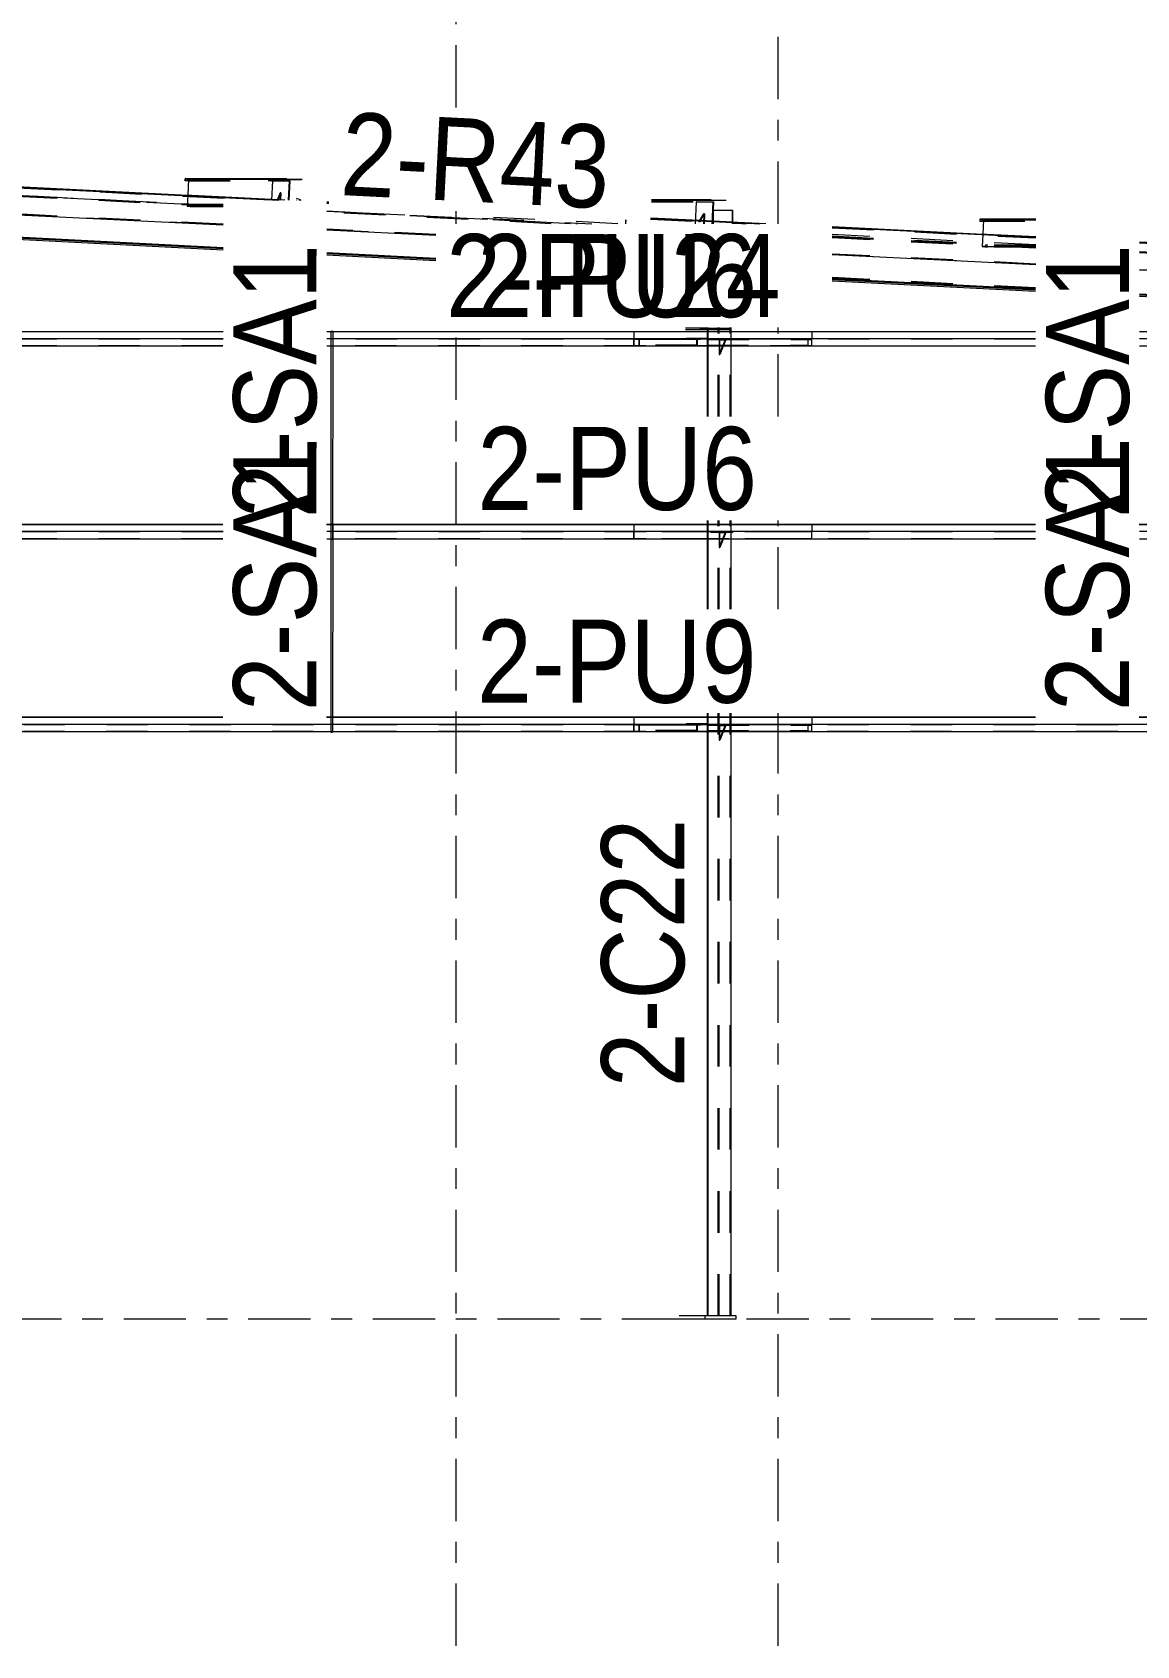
# Model space of a CAD drawing. Header units: millimetres. Extents: x -72 to 1100, y -472 to 348.
# Drawn here: x 597.1 to 650.4, y -15.8 to 62 of the extents above; entities that cross this region are included whole.
import ezdxf

# ---------------------------------------------------------------- set-up
doc = ezdxf.new("R2010")
doc.units = ezdxf.units.MM
for name, pattern in [('XKITLINE00', [0]), ('XKITLINE02', [4, 2, -2]), ('XKITLINE03', [6, 3, -1, 1, -1])]:
    doc.linetypes.add(name, pattern=pattern)
for name, color, linetype, lineweight in [('Part', 2, 'Continuous', 0), ('PartMark', 7, 'Continuous', 0), ('S-grid', 1, 'Continuous', 0)]:
    doc.layers.add(name, color=color, linetype=linetype, lineweight=lineweight)
doc.styles.add('ARIAL', font='ARIAL.TTF')

# ---------------------------------------------------------------- blocks, each defined once
blk = doc.blocks.new('*A6')
at = {"layer": 'S-grid', "color": 1, "linetype": 'XKITLINE03', "lineweight": 0}
blk.add_line((-22.448, 0), (1057.351, 0), dxfattribs=at)
blk = doc.blocks.new('*A519')
at = {"layer": 'Part', "color": 7, "linetype": 'XKITLINE02', "lineweight": 0}
for p, q in [((626.2, 28.607), (629.175, 28.607)), ((626.2, 28.593), (626.2, 28.607)), ((629.165, 28.593), (626.2, 28.593)), ((626.382, 28.321), (626.382, 28.593)), ((629.175, 28.321), (626.382, 28.321)), ((626.391, 28.607), (626.391, 28.321)), ((629.165, 28.321), (629.165, 28.593)), ((629.175, 28.607), (629.175, 28.321))]:
    blk.add_line(p, q, dxfattribs=at)
blk = doc.blocks.new('*A520')
at = {"layer": 'Part', "color": 7, "linetype": 'XKITLINE02', "lineweight": 0}
for p, q in [((634.653, 28.607), (629.655, 28.607)), ((629.655, 28.321), (634.519, 28.321)), ((629.684, 28.593), (634.653, 28.593)), ((634.512, 28.607), (634.512, 28.321)), ((634.512, 28.321), (634.519, 28.321)), ((634.519, 28.321), (634.519, 28.593)), ((634.653, 28.593), (634.653, 28.607))]:
    blk.add_line(p, q, dxfattribs=at)
blk = doc.blocks.new('*A521')
at = {"layer": 'Part', "color": 7, "linetype": 'XKITLINE02', "lineweight": 0}
for p, q in [((630.234, 47.143), (630.234, 46.834)), ((630.526, 47.143), (630.234, 47.143)), ((630.234, 47.143), (630.266, 47.143)), ((630.266, 46.429), (630.266, 47.143)), ((630.266, 47.143), (630.558, 47.143)), ((630.526, 47.143), (630.4, 46.834)), ((630.558, 47.143), (630.432, 46.834)), ((630.526, 47.143), (630.558, 47.143))]:
    blk.add_line(p, q, dxfattribs=at)
at = {"layer": 'Part', "color": 2, "linetype": 'XKITLINE00', "lineweight": 0}
for p, q in [((630.234, 46.834), (630.234, 46.429)), ((630.4, 46.834), (630.234, 46.429)), ((630.432, 46.834), (630.266, 46.429)), ((630.234, 46.429), (630.266, 46.429))]:
    blk.add_line(p, q, dxfattribs=at)
blk = doc.blocks.new('*A522')
at = {"layer": 'Part', "color": 7, "linetype": 'XKITLINE02', "lineweight": 0}
for p, q in [((630.899, 47.179), (629.84, 47.179)), ((629.84, 47.179), (629.84, 47.143)), ((630.899, 47.143), (629.84, 47.143)), ((629.949, 47.143), (629.949, 47.179)), ((629.967, 47.143), (629.967, 47.179)), ((630.66, 47.179), (630.66, 47.143)), ((630.877, 47.143), (630.877, 47.179)), ((630.899, 47.143), (630.899, 47.179))]:
    blk.add_line(p, q, dxfattribs=at)
blk = doc.blocks.new('*A523')
at = {"layer": 'Part', "color": 7, "linetype": 'XKITLINE02', "lineweight": 0}
for p, q in [((634.653, 47.179), (629.655, 47.179)), ((629.655, 46.893), (634.519, 46.893)), ((629.684, 47.164), (634.653, 47.164)), ((634.512, 47.179), (634.512, 46.893)), ((634.512, 46.893), (634.519, 46.893)), ((634.519, 46.893), (634.519, 47.164)), ((634.653, 47.164), (634.653, 47.179))]:
    blk.add_line(p, q, dxfattribs=at)
blk = doc.blocks.new('*A524')
at = {"layer": 'Part', "color": 7, "linetype": 'XKITLINE02', "lineweight": 0}
for p, q in [((626.2, 47.179), (629.175, 47.179)), ((626.2, 47.164), (626.2, 47.179)), ((629.165, 47.164), (626.2, 47.164)), ((626.382, 46.893), (626.382, 47.164)), ((629.175, 46.893), (626.382, 46.893)), ((626.391, 47.179), (626.391, 46.893)), ((629.165, 46.893), (629.165, 47.164)), ((629.175, 47.179), (629.175, 46.893))]:
    blk.add_line(p, q, dxfattribs=at)
blk = doc.blocks.new('*A525')
at = {"layer": 'Part', "color": 7, "linetype": 'XKITLINE02', "lineweight": 0}
for p, q in [((629.648, 47.214), (629.318, 47.214)), ((629.648, 47.179), (629.318, 47.179)), ((629.39, 47.214), (629.39, 47.179))]:
    blk.add_line(p, q, dxfattribs=at)
blk = doc.blocks.new('*A526')
at = {"layer": 'Part', "color": 7, "linetype": 'XKITLINE02', "lineweight": 0}
for p, q in [((629.34, 47.214), (628.646, 47.214)), ((628.646, 47.179), (629.34, 47.179)), ((628.867, 47.179), (628.867, 47.214)), ((629.34, 47.179), (629.34, 47.214))]:
    blk.add_line(p, q, dxfattribs=at)
blk = doc.blocks.new('*A533')
at = {"layer": 'Part', "color": 7, "linetype": 'XKITLINE02', "lineweight": 0}
for p, q in [((629.265, 52.814), (629.499, 53.218)), ((629.306, 52.83), (629.531, 53.218)), ((629.499, 53.218), (629.475, 52.736)), ((629.531, 53.218), (629.499, 53.218)), ((629.531, 53.218), (629.507, 52.736))]:
    blk.add_line(p, q, dxfattribs=at)
blk = doc.blocks.new('*A534')
at = {"layer": 'Part', "color": 7, "linetype": 'XKITLINE02', "lineweight": 0}
for p, q in [((629.133, 53.786), (629.081, 52.736)), ((629.098, 52.736), (629.15, 53.782)), ((629.15, 53.782), (629.133, 53.786)), ((629.133, 53.786), (629.953, 53.786)), ((629.15, 53.782), (629.97, 53.782)), ((629.901, 52.736), (629.953, 53.786)), ((629.97, 53.782), (629.918, 52.736)), ((629.953, 53.786), (629.97, 53.782))]:
    blk.add_line(p, q, dxfattribs=at)
blk = doc.blocks.new('*A535')
at = {"layer": 'Part', "color": 7, "linetype": 'XKITLINE02', "lineweight": 0}
for p, q in [((629.314, 47.7), (630.74, 47.7)), ((630.74, 47.629), (629.314, 47.629)), ((630.185, 47.629), (630.185, 47.7)), ((630.33, 47.629), (630.33, 47.7)), ((630.74, 47.7), (630.74, 47.629))]:
    blk.add_line(p, q, dxfattribs=at)
blk = doc.blocks.new('*A536')
at = {"layer": 'Part', "color": 2, "linetype": 'XKITLINE00', "lineweight": 0}
for p, q in [((629.661, 47.7), (628.61, 47.7)), ((629.661, 47.629), (628.61, 47.629))]:
    blk.add_line(p, q, dxfattribs=at)
at = {"layer": 'Part', "color": 7, "linetype": 'XKITLINE02', "lineweight": 0}
for p, q in [((629.661, 47.7), (630.141, 47.7)), ((630.141, 47.629), (629.661, 47.629)), ((629.687, 47.629), (629.687, 47.7)), ((630.096, 47.629), (630.096, 47.7)), ((630.141, 47.7), (630.141, 47.629))]:
    blk.add_line(p, q, dxfattribs=at)
blk = doc.blocks.new('*A538')
at = {"layer": 'Part', "color": 2, "linetype": 'XKITLINE00', "lineweight": 0}
for p, q in [((629.947, 53.381), (630.876, 53.381)), ((629.947, 53.381), (629.947, 52.736)), ((630.876, 52.736), (630.876, 53.381)), ((630.876, 53.381), (630.876, 52.736))]:
    blk.add_line(p, q, dxfattribs=at)
at = {"layer": 'Part', "color": 7, "linetype": 'XKITLINE02', "lineweight": 0}
for p, q in [((629.948, 53.381), (629.947, 53.381)), ((629.948, 52.736), (629.948, 53.381))]:
    blk.add_line(p, q, dxfattribs=at)
blk = doc.blocks.new('*A541')
at = {"layer": 'Part', "color": 7, "linetype": 'XKITLINE02', "lineweight": 0}
for p, q in [((609.878, 53.869), (609.867, 53.873)), ((609.89, 53.954), (609.877, 53.959))]:
    blk.add_line(p, q, dxfattribs=at)
at = {"layer": 'Part', "color": 2, "linetype": 'XKITLINE00', "lineweight": 0}
for p, q in [((610.054, 53.893), (609.89, 53.954)), ((610.018, 53.871), (610.009, 53.855)), ((610.025, 53.884), (610.018, 53.871)), ((610.054, 53.893), (610.025, 53.884)), ((610.078, 53.877), (610.054, 53.893)), ((610.083, 53.846), (610.078, 53.877))]:
    blk.add_line(p, q, dxfattribs=at)
blk = doc.blocks.new('*A544')
at = {"layer": 'Part', "color": 7, "linetype": 'XKITLINE02', "lineweight": 0}
for p, q in [((608.723, 54.798), (608.677, 53.873)), ((608.694, 53.873), (608.739, 54.794)), ((608.739, 54.794), (608.723, 54.798)), ((608.723, 54.798), (609.543, 54.798)), ((608.739, 54.794), (609.559, 54.794)), ((609.497, 53.872), (609.543, 54.798)), ((609.559, 54.794), (609.514, 53.872)), ((609.543, 54.798), (609.559, 54.794))]:
    blk.add_line(p, q, dxfattribs=at)
blk = doc.blocks.new('*A545')
at = {"layer": 'Part', "color": 7, "linetype": 'XKITLINE02', "lineweight": 0}
for p, q in [((609.089, 54.229), (608.943, 53.872)), ((608.975, 53.872), (609.12, 54.229)), ((609.089, 54.229), (609.071, 53.872)), ((609.12, 54.229), (609.089, 54.229)), ((609.12, 54.229), (609.103, 53.872))]:
    blk.add_line(p, q, dxfattribs=at)
blk = doc.blocks.new('*A546')
at = {"layer": 'Part', "color": 7, "linetype": 'XKITLINE02', "lineweight": 0}
for p, q in [((611.536, 38.256), (611.535, 37.541)), ((611.536, 38.256), (611.551, 38.258)), ((611.546, 38.254), (611.536, 38.256)), ((611.575, 38.253), (611.546, 38.254)), ((611.551, 38.258), (611.583, 38.259)), ((611.606, 38.253), (611.575, 38.253)), ((611.611, 38.257), (611.583, 38.259)), ((611.622, 38.255), (611.606, 38.253)), ((611.621, 37.906), (611.621, 37.549)), ((611.525, 28.62), (611.525, 28.263)), ((611.611, 28.62), (611.61, 28.263))]:
    blk.add_line(p, q, dxfattribs=at)
at = {"layer": 'Part', "color": 2, "linetype": 'XKITLINE00', "lineweight": 0}
for p, q in [((611.612, 38.257), (611.611, 38.257)), ((611.612, 38.257), (611.622, 38.255)), ((611.622, 38.255), (611.621, 37.906)), ((611.535, 37.541), (611.525, 28.62)), ((611.621, 37.549), (611.611, 28.62)), ((611.525, 28.258), (611.525, 28.263)), ((611.54, 28.26), (611.525, 28.258)), ((611.525, 28.258), (611.535, 28.255)), ((611.535, 28.255), (611.564, 28.254)), ((611.572, 28.26), (611.54, 28.26)), ((611.564, 28.254), (611.595, 28.255)), ((611.601, 28.259), (611.572, 28.26)), ((611.595, 28.255), (611.61, 28.257)), ((611.61, 28.257), (611.601, 28.259)), ((611.61, 28.257), (611.61, 28.263))]:
    blk.add_line(p, q, dxfattribs=at)
blk = doc.blocks.new('*A548')
at = {"layer": 'Part', "color": 2, "linetype": 'XKITLINE00', "lineweight": 0}
for p, q in [((611.536, 47.542), (611.551, 47.544)), ((611.536, 47.542), (611.536, 47.191)), ((611.551, 47.544), (611.583, 47.544)), ((611.583, 47.544), (611.612, 47.543)), ((611.612, 47.543), (611.622, 47.541)), ((611.622, 47.541), (611.621, 47.191)), ((611.535, 46.834), (611.525, 37.906)), ((611.621, 46.834), (611.611, 37.906)), ((611.525, 37.543), (611.525, 37.549)), ((611.54, 37.545), (611.525, 37.543)), ((611.525, 37.543), (611.535, 37.541)), ((611.535, 37.541), (611.564, 37.54)), ((611.572, 37.546), (611.54, 37.545)), ((611.564, 37.54), (611.595, 37.541)), ((611.601, 37.545), (611.572, 37.546)), ((611.595, 37.541), (611.61, 37.543)), ((611.61, 37.543), (611.601, 37.545)), ((611.61, 37.543), (611.61, 37.549))]:
    blk.add_line(p, q, dxfattribs=at)
at = {"layer": 'Part', "color": 7, "linetype": 'XKITLINE02', "lineweight": 0}
for p, q in [((611.546, 47.539), (611.536, 47.542)), ((611.575, 47.538), (611.546, 47.539)), ((611.606, 47.539), (611.575, 47.538)), ((611.622, 47.541), (611.606, 47.539)), ((611.536, 47.191), (611.535, 46.834)), ((611.621, 47.191), (611.621, 46.834)), ((611.525, 37.906), (611.525, 37.549)), ((611.611, 37.906), (611.61, 37.549))]:
    blk.add_line(p, q, dxfattribs=at)
blk = doc.blocks.new('*A569')
at = {"layer": 'Part', "color": 2, "linetype": 'XKITLINE00', "lineweight": 0}
for p, q in [((631.121, 52.736), (631.123, 52.769)), ((631.13, 52.802), (631.123, 52.769)), ((631.804, 52.736), (631.123, 52.769)), ((632.479, 52.736), (631.13, 52.802)), ((642.932, 52.223), (635.673, 52.579)), ((645.487, 52.065), (635.673, 52.546)), ((645.487, 52.098), (643.137, 52.213)), ((662.04, 51.287), (650.486, 51.853)), ((665.064, 51.105), (650.486, 51.82)), ((645.485, 50.748), (635.673, 51.229)), ((665.064, 51.138), (662.244, 51.277)), ((670.093, 50.892), (670.064, 50.893)), ((670.091, 50.859), (670.064, 50.86)), ((665.063, 49.788), (650.485, 50.503)), ((688.683, 49.948), (685.6, 50.099)), ((688.683, 49.981), (685.601, 50.132)), ((689.873, 49.922), (689.612, 49.935)), ((689.865, 49.89), (689.612, 49.902)), ((689.865, 49.89), (689.803, 48.575)), ((689.873, 49.922), (689.865, 49.89)), ((689.803, 48.575), (670.062, 49.543))]:
    blk.add_line(p, q, dxfattribs=at)
at = {"layer": 'Part', "color": 7, "linetype": 'XKITLINE02', "lineweight": 0}
for p, q in [((631.122, 52.756), (631.121, 52.736)), ((631.129, 52.788), (631.122, 52.756)), ((631.122, 52.756), (631.54, 52.736)), ((631.13, 52.802), (631.129, 52.788)), ((631.129, 52.788), (632.189, 52.736)), ((635.673, 52.565), (645.487, 52.084)), ((635.673, 52.533), (645.487, 52.052)), ((643.137, 52.213), (642.932, 52.223)), ((650.486, 51.839), (665.064, 51.124)), ((650.486, 51.807), (665.064, 51.092)), ((662.244, 51.277), (662.04, 51.287)), ((645.485, 50.795), (635.673, 51.276)), ((635.673, 51.262), (645.485, 50.781)), ((645.485, 50.763), (635.673, 51.244)), ((665.063, 49.835), (650.485, 50.55)), ((650.485, 50.536), (665.063, 49.821)), ((665.063, 49.804), (650.485, 50.518)), ((670.064, 50.879), (670.092, 50.878)), ((670.064, 50.847), (670.09, 50.846)), ((685.599, 50.086), (689.865, 49.877)), ((685.601, 50.117), (689.872, 49.908)), ((689.612, 49.935), (688.683, 49.981)), ((689.612, 49.902), (688.683, 49.948)), ((689.804, 48.591), (689.865, 49.877)), ((689.865, 49.877), (689.872, 49.908)), ((689.872, 49.908), (689.873, 49.922)), ((689.873, 49.922), (689.873, 49.922)), ((670.062, 49.576), (689.81, 48.608)), ((689.804, 48.591), (670.062, 49.559)), ((689.811, 48.622), (670.063, 49.59)), ((689.803, 48.575), (689.81, 48.608)), ((689.811, 48.622), (689.804, 48.591)), ((689.81, 48.608), (689.811, 48.622))]:
    blk.add_line(p, q, dxfattribs=at)
blk = doc.blocks.new('*A570')
at = {"layer": 'Part', "color": 7, "linetype": 'XKITLINE02', "lineweight": 0}
for p, q in [((626.146, 47.523), (626.146, 47.536)), ((631.209, 47.536), (626.146, 47.536)), ((626.147, 47.523), (626.146, 47.523)), ((631.209, 47.523), (626.146, 47.523)), ((626.147, 47.191), (626.147, 47.523)), ((626.148, 47.179), (626.148, 47.536)), ((650.767, 47.536), (650.682, 47.536)), ((650.767, 47.523), (650.682, 47.523)), ((670.346, 47.536), (670.26, 47.536)), ((670.346, 47.523), (670.26, 47.523)), ((626.127, 46.834), (626.127, 47.191)), ((631.191, 47.191), (626.127, 47.191)), ((626.127, 47.179), (626.127, 46.847)), ((645.481, 47.179), (626.127, 47.179)), ((626.127, 46.847), (626.129, 46.847)), ((626.127, 46.847), (645.481, 46.847)), ((626.129, 46.834), (626.127, 46.834)), ((631.191, 46.834), (626.127, 46.834)), ((626.129, 46.847), (626.129, 46.834)), ((665.06, 47.179), (650.481, 47.179)), ((650.481, 46.847), (665.059, 46.847)), ((670.059, 46.847), (689.791, 46.847)), ((689.791, 47.179), (670.06, 47.179))]:
    blk.add_line(p, q, dxfattribs=at)
at = {"layer": 'Part', "color": 2, "linetype": 'XKITLINE00', "lineweight": 0}
for p, q in [((645.482, 47.536), (631.209, 47.536)), ((645.482, 47.523), (631.209, 47.523)), ((650.682, 47.536), (650.482, 47.536)), ((650.682, 47.523), (650.482, 47.523)), ((665.06, 47.536), (650.767, 47.536)), ((665.06, 47.523), (650.767, 47.523)), ((670.26, 47.536), (670.06, 47.536)), ((670.26, 47.523), (670.06, 47.523)), ((689.811, 47.536), (670.346, 47.536)), ((689.811, 47.523), (670.346, 47.523)), ((689.81, 47.536), (689.811, 47.536)), ((689.81, 47.523), (689.81, 47.536)), ((689.811, 47.179), (689.811, 47.536)), ((689.811, 47.191), (689.811, 47.523)), ((645.481, 47.191), (631.191, 47.191)), ((645.481, 46.834), (631.191, 46.834)), ((665.06, 47.191), (650.481, 47.191)), ((665.059, 46.834), (650.481, 46.834)), ((689.792, 46.834), (670.059, 46.834)), ((689.791, 47.191), (670.06, 47.191)), ((689.811, 47.191), (689.791, 47.191)), ((689.791, 46.834), (689.791, 47.191)), ((689.811, 47.179), (689.791, 47.179)), ((689.791, 46.847), (689.791, 47.179)), ((689.791, 46.847), (689.792, 46.847)), ((689.792, 46.847), (689.791, 46.847)), ((689.792, 46.834), (689.792, 46.847))]:
    blk.add_line(p, q, dxfattribs=at)
blk = doc.blocks.new('*A571')
at = {"layer": 'Part', "color": 7, "linetype": 'XKITLINE02', "lineweight": 0}
for p, q in [((626.146, 38.237), (626.146, 38.25)), ((631.209, 38.25), (626.146, 38.25)), ((626.147, 38.237), (626.146, 38.237)), ((631.209, 38.237), (626.146, 38.237)), ((626.147, 37.906), (626.147, 38.237)), ((626.148, 37.893), (626.148, 38.25)), ((650.767, 38.25), (650.671, 38.25)), ((650.767, 38.237), (650.671, 38.237)), ((670.346, 38.25), (670.25, 38.25)), ((670.346, 38.237), (670.25, 38.237)), ((693.454, 38.25), (693.452, 38.25)), ((693.454, 38.25), (693.452, 38.25)), ((693.452, 38.237), (693.454, 38.237)), ((693.454, 38.237), (693.452, 38.237)), ((693.454, 38.25), (693.454, 37.893)), ((626.127, 37.549), (626.127, 37.906)), ((631.191, 37.906), (626.127, 37.906)), ((645.481, 37.893), (626.127, 37.893)), ((626.127, 37.893), (626.127, 37.561)), ((626.127, 37.561), (626.129, 37.561)), ((645.481, 37.561), (626.127, 37.561)), ((626.129, 37.549), (626.127, 37.549)), ((631.191, 37.549), (626.127, 37.549)), ((626.129, 37.561), (626.129, 37.549)), ((665.06, 37.893), (650.481, 37.893)), ((665.059, 37.561), (650.481, 37.561)), ((693.435, 37.561), (670.059, 37.561)), ((693.454, 37.893), (670.06, 37.893)), ((693.454, 37.906), (693.433, 37.906)), ((693.433, 37.561), (693.433, 37.893)), ((693.433, 37.549), (693.435, 37.549)), ((693.435, 37.549), (693.433, 37.549)), ((693.435, 37.549), (693.435, 37.561))]:
    blk.add_line(p, q, dxfattribs=at)
at = {"layer": 'Part', "color": 2, "linetype": 'XKITLINE00', "lineweight": 0}
for p, q in [((645.471, 38.25), (631.209, 38.25)), ((645.471, 38.237), (631.209, 38.237)), ((650.482, 38.25), (650.471, 38.25)), ((650.482, 38.237), (650.471, 38.237)), ((650.671, 38.25), (650.482, 38.25)), ((650.671, 38.237), (650.482, 38.237)), ((665.05, 38.25), (650.767, 38.25)), ((665.05, 38.237), (650.767, 38.237)), ((670.06, 38.25), (670.05, 38.25)), ((670.06, 38.237), (670.05, 38.237)), ((670.25, 38.25), (670.06, 38.25)), ((670.25, 38.237), (670.06, 38.237)), ((693.452, 38.25), (670.346, 38.25)), ((693.452, 38.237), (670.346, 38.237)), ((693.452, 38.237), (693.452, 38.25)), ((693.454, 37.906), (693.454, 38.237)), ((645.481, 37.906), (631.191, 37.906)), ((645.481, 37.549), (631.191, 37.549)), ((665.06, 37.906), (650.481, 37.906)), ((665.059, 37.549), (650.481, 37.549)), ((693.433, 37.549), (670.059, 37.549)), ((693.433, 37.906), (670.06, 37.906)), ((693.433, 37.906), (693.433, 37.549))]:
    blk.add_line(p, q, dxfattribs=at)
blk = doc.blocks.new('*A572')
at = {"layer": 'Part', "color": 7, "linetype": 'XKITLINE02', "lineweight": 0}
for p, q in [((626.146, 28.951), (626.146, 28.964)), ((631.209, 28.964), (626.146, 28.964)), ((626.147, 28.951), (626.146, 28.951)), ((631.209, 28.951), (626.146, 28.951)), ((626.147, 28.62), (626.147, 28.951)), ((626.148, 28.607), (626.148, 28.964)), ((650.757, 28.964), (650.671, 28.964)), ((650.757, 28.951), (650.671, 28.951)), ((670.335, 28.964), (670.25, 28.964)), ((670.335, 28.951), (670.25, 28.951)), ((693.454, 28.964), (693.452, 28.964)), ((693.454, 28.964), (693.452, 28.964)), ((693.452, 28.951), (693.454, 28.951)), ((693.454, 28.951), (693.452, 28.951)), ((693.454, 28.964), (693.454, 28.607)), ((626.127, 28.263), (626.127, 28.62)), ((631.191, 28.62), (626.127, 28.62)), ((693.454, 28.607), (626.127, 28.607)), ((626.127, 28.607), (626.127, 28.276)), ((626.127, 28.276), (626.129, 28.276)), ((693.435, 28.276), (626.127, 28.276)), ((626.129, 28.263), (626.127, 28.263)), ((631.191, 28.263), (626.127, 28.263)), ((626.129, 28.276), (626.129, 28.263)), ((693.454, 28.62), (693.433, 28.62)), ((693.433, 28.276), (693.433, 28.607)), ((693.433, 28.263), (693.435, 28.263)), ((693.435, 28.263), (693.433, 28.263)), ((693.435, 28.263), (693.435, 28.276))]:
    blk.add_line(p, q, dxfattribs=at)
at = {"layer": 'Part', "color": 2, "linetype": 'XKITLINE00', "lineweight": 0}
for p, q in [((645.471, 28.964), (631.209, 28.964)), ((645.471, 28.951), (631.209, 28.951)), ((650.671, 28.964), (650.471, 28.964)), ((650.671, 28.951), (650.471, 28.951)), ((665.05, 28.964), (650.757, 28.964)), ((665.05, 28.951), (650.757, 28.951)), ((670.25, 28.964), (670.05, 28.964)), ((670.25, 28.951), (670.05, 28.951)), ((693.452, 28.964), (670.335, 28.964)), ((693.452, 28.951), (670.335, 28.951)), ((693.452, 28.951), (693.452, 28.964)), ((693.454, 28.62), (693.454, 28.951)), ((693.433, 28.62), (631.191, 28.62)), ((693.433, 28.263), (631.191, 28.263)), ((693.433, 28.62), (693.433, 28.263))]:
    blk.add_line(p, q, dxfattribs=at)
blk = doc.blocks.new('*A573')
at = {"layer": 'Part', "color": 7, "linetype": 'XKITLINE02', "lineweight": 0}
for p, q in [((645.486, 51.713), (635.673, 52.211)), ((635.673, 52.147), (645.486, 51.649)), ((645.486, 51.614), (635.673, 52.112)), ((635.673, 52.099), (645.486, 51.601)), ((645.486, 51.597), (635.673, 52.095)), ((645.486, 51.55), (635.673, 52.048)), ((665.064, 50.719), (650.486, 51.459)), ((650.486, 51.395), (665.064, 50.655)), ((665.064, 50.62), (650.486, 51.36)), ((650.486, 51.348), (665.064, 50.608)), ((665.064, 50.604), (650.486, 51.343)), ((665.064, 50.556), (650.486, 51.296)), ((645.484, 49.641), (635.673, 50.139)), ((645.484, 49.593), (635.673, 50.091)), ((635.673, 50.075), (645.484, 49.577)), ((686.078, 49.653), (670.063, 50.466)), ((670.063, 50.402), (686.074, 49.589)), ((686.058, 49.555), (670.063, 50.366)), ((670.063, 50.354), (686.065, 49.542)), ((686.064, 49.538), (670.063, 50.35)), ((686.055, 49.491), (670.063, 50.302)), ((665.061, 48.647), (650.484, 49.387)), ((665.061, 48.6), (650.484, 49.34)), ((650.484, 49.323), (665.061, 48.583)), ((686.064, 49.538), (685.965, 47.535)), ((685.966, 47.539), (686.065, 49.542)), ((686.058, 49.555), (686.055, 49.491)), ((686.055, 49.491), (686.064, 49.538)), ((686.078, 49.653), (686.058, 49.555)), ((686.065, 49.542), (686.074, 49.589)), ((686.074, 49.589), (686.078, 49.653)), ((685.975, 47.586), (670.061, 48.394)), ((685.966, 47.539), (670.061, 48.346)), ((670.061, 48.329), (685.972, 47.522)), ((685.953, 47.424), (683.743, 47.536)), ((685.956, 47.488), (685.006, 47.536)), ((685.965, 47.535), (685.943, 47.536)), ((685.972, 47.522), (685.953, 47.424)), ((685.956, 47.488), (685.953, 47.424)), ((685.965, 47.535), (685.956, 47.488)), ((685.975, 47.586), (685.966, 47.539)), ((685.972, 47.522), (685.975, 47.586))]:
    blk.add_line(p, q, dxfattribs=at)
at = {"layer": 'Part', "color": 2, "linetype": 'XKITLINE00', "lineweight": 0}
for p, q in [((645.484, 49.589), (635.673, 50.087)), ((645.484, 49.541), (635.673, 50.039)), ((645.484, 49.477), (635.673, 49.975)), ((665.061, 48.484), (650.483, 49.224)), ((665.061, 48.595), (650.484, 49.335)), ((665.061, 48.548), (650.484, 49.288)), ((685.943, 47.536), (670.061, 48.342)), ((685.006, 47.536), (670.061, 48.294)), ((683.743, 47.536), (670.061, 48.23))]:
    blk.add_line(p, q, dxfattribs=at)
blk = doc.blocks.new('*A574')
at = {"layer": 'Part', "color": 2, "linetype": 'XKITLINE00', "lineweight": 0}
for p, q in [((642.806, 52.967), (642.801, 52.861)), ((642.801, 52.861), (642.807, 52.859)), ((642.973, 52.93), (642.806, 52.967)), ((642.806, 52.967), (645.488, 52.967)), ((642.807, 52.859), (642.811, 52.953)), ((642.963, 52.859), (642.807, 52.859)), ((642.811, 52.953), (642.966, 52.918)), ((642.966, 52.918), (642.931, 52.214)), ((642.973, 52.93), (642.937, 52.213)), ((642.973, 52.93), (645.488, 52.93)), ((643.064, 51.615), (643.041, 51.62)), ((643.069, 51.601), (643.041, 51.607)), ((643.069, 51.709), (643.064, 51.615)), ((643.075, 51.707), (643.069, 51.709)), ((643.146, 51.709), (643.069, 51.709)), ((643.069, 51.601), (643.075, 51.707)), ((643.167, 51.601), (643.069, 51.601)), ((643.173, 51.707), (643.075, 51.707))]:
    blk.add_line(p, q, dxfattribs=at)
at = {"layer": 'Part', "color": 7, "linetype": 'XKITLINE02', "lineweight": 0}
for p, q in [((642.801, 52.861), (645.488, 52.861)), ((645.488, 52.953), (642.811, 52.953)), ((642.969, 52.859), (642.963, 52.859)), ((642.966, 52.918), (645.488, 52.918)), ((642.969, 52.859), (645.488, 52.859)), ((642.931, 52.214), (642.903, 51.638)), ((642.937, 52.213), (642.909, 51.65)), ((643.041, 51.607), (642.903, 51.638)), ((642.903, 51.638), (645.486, 51.638)), ((643.041, 51.62), (642.909, 51.65)), ((645.486, 51.65), (642.909, 51.65)), ((645.486, 51.615), (643.064, 51.615)), ((645.486, 51.709), (643.146, 51.709)), ((645.486, 51.601), (643.167, 51.601)), ((645.486, 51.707), (643.173, 51.707))]:
    blk.add_line(p, q, dxfattribs=at)
blk = doc.blocks.new('*A610')
at = {"layer": 'Part', "color": 2, "linetype": 'XKITLINE00', "lineweight": 0}
for p, q in [((572.376, 54.334), (572.438, 55.649)), ((572.445, 55.681), (572.438, 55.649)), ((608.631, 53.873), (572.438, 55.649)), ((585.471, 55.042), (572.445, 55.681)), ((604.636, 54.102), (585.664, 55.033)), ((586.784, 53.627), (572.376, 54.334)), ((609.322, 53.872), (604.835, 54.092)), ((611.43, 53.768), (611.343, 53.773)), ((611.429, 53.735), (611.343, 53.74)), ((606.342, 52.668), (591.784, 53.382)), ((629.947, 52.827), (626.937, 52.974)), ((629.947, 52.86), (626.939, 53.008)), ((616.588, 52.165), (611.342, 52.422)), ((631.129, 52.802), (630.876, 52.814)), ((631.123, 52.769), (630.876, 52.781)), ((631.123, 52.769), (631.121, 52.736)), ((631.129, 52.802), (631.123, 52.769)), ((631.129, 52.802), (631.129, 52.798))]:
    blk.add_line(p, q, dxfattribs=at)
at = {"layer": 'Part', "color": 7, "linetype": 'XKITLINE02', "lineweight": 0}
for p, q in [((572.438, 55.636), (572.377, 54.35)), ((572.444, 55.667), (572.438, 55.636)), ((572.438, 55.636), (608.362, 53.873)), ((572.445, 55.681), (572.444, 55.667)), ((572.444, 55.667), (609.025, 53.872)), ((585.664, 55.033), (585.471, 55.042)), ((572.382, 54.367), (572.376, 54.334)), ((572.377, 54.35), (572.383, 54.381)), ((586.784, 53.643), (572.377, 54.35)), ((572.383, 54.381), (572.382, 54.367)), ((572.382, 54.367), (586.784, 53.661)), ((586.784, 53.675), (572.383, 54.381)), ((604.835, 54.092), (604.636, 54.102)), ((611.343, 53.759), (611.43, 53.754)), ((611.343, 53.727), (611.428, 53.723)), ((606.342, 52.715), (591.784, 53.429)), ((591.784, 53.415), (606.342, 52.701)), ((606.342, 52.683), (591.784, 53.398)), ((626.937, 52.962), (631.122, 52.756)), ((626.938, 52.993), (631.129, 52.788)), ((630.876, 52.814), (629.947, 52.86)), ((616.588, 52.212), (611.342, 52.47)), ((611.342, 52.456), (616.588, 52.198)), ((616.588, 52.181), (611.342, 52.438)), ((630.876, 52.781), (629.947, 52.827)), ((631.121, 52.736), (631.122, 52.756)), ((631.122, 52.756), (631.129, 52.788)), ((631.129, 52.798), (631.129, 52.788))]:
    blk.add_line(p, q, dxfattribs=at)
blk = doc.blocks.new('*A611')
at = {"layer": 'Part', "color": 2, "linetype": 'XKITLINE00', "lineweight": 0}
for p, q in [((567.462, 47.523), (567.462, 47.536)), ((586.777, 47.536), (567.462, 47.536)), ((586.777, 47.523), (567.462, 47.523)), ((567.464, 47.191), (567.464, 47.523)), ((591.977, 47.536), (591.777, 47.536)), ((591.977, 47.523), (591.777, 47.523)), ((606.336, 47.523), (592.062, 47.523)), ((606.336, 47.536), (592.063, 47.536)), ((611.536, 47.536), (611.336, 47.536)), ((611.536, 47.523), (611.336, 47.523)), ((631.209, 47.536), (611.622, 47.536)), ((631.209, 47.523), (611.622, 47.523)), ((567.445, 46.834), (567.445, 47.191)), ((586.777, 47.191), (567.445, 47.191)), ((586.776, 46.834), (567.445, 46.834)), ((606.335, 46.834), (591.776, 46.834)), ((606.336, 47.191), (591.777, 47.191)), ((631.191, 46.834), (611.335, 46.834)), ((631.191, 47.191), (611.336, 47.191))]:
    blk.add_line(p, q, dxfattribs=at)
at = {"layer": 'Part', "color": 7, "linetype": 'XKITLINE02', "lineweight": 0}
for p, q in [((567.464, 47.523), (567.462, 47.523)), ((567.464, 47.179), (567.464, 47.536)), ((606.336, 47.536), (591.977, 47.536)), ((592.063, 47.536), (591.977, 47.536)), ((592.062, 47.523), (591.977, 47.523)), ((634.718, 47.536), (611.336, 47.536)), ((611.622, 47.536), (611.536, 47.536)), ((634.718, 47.523), (611.536, 47.523)), ((611.622, 47.523), (611.536, 47.523)), ((634.716, 47.523), (634.716, 47.536)), ((634.718, 47.179), (634.718, 47.536)), ((634.718, 47.191), (634.718, 47.523)), ((586.777, 47.179), (567.445, 47.179)), ((567.445, 47.179), (567.445, 46.847)), ((567.445, 46.847), (567.447, 46.847)), ((586.776, 46.847), (567.445, 46.847)), ((567.447, 46.834), (567.445, 46.834)), ((567.447, 46.847), (567.447, 46.834)), ((606.335, 46.847), (591.776, 46.847)), ((606.336, 47.179), (591.777, 47.179)), ((634.701, 46.847), (611.335, 46.847)), ((634.718, 47.179), (611.336, 47.179)), ((634.718, 47.191), (631.191, 47.191)), ((634.701, 46.834), (631.191, 46.834)), ((634.7, 46.834), (634.7, 47.191)), ((634.7, 46.847), (634.7, 47.179)), ((634.701, 46.834), (634.701, 46.847))]:
    blk.add_line(p, q, dxfattribs=at)
blk = doc.blocks.new('*A612')
at = {"layer": 'Part', "color": 2, "linetype": 'XKITLINE00', "lineweight": 0}
for p, q in [((567.462, 38.237), (567.462, 38.25)), ((586.767, 38.25), (567.462, 38.25)), ((586.767, 38.237), (567.462, 38.237)), ((567.464, 37.906), (567.464, 38.237)), ((591.777, 38.25), (591.767, 38.25)), ((591.777, 38.237), (591.767, 38.237)), ((591.967, 38.25), (591.777, 38.25)), ((591.967, 38.237), (591.777, 38.237)), ((606.326, 38.237), (592.062, 38.237)), ((606.326, 38.25), (592.063, 38.25)), ((611.336, 38.25), (611.326, 38.25)), ((611.336, 38.237), (611.326, 38.237)), ((611.526, 38.25), (611.336, 38.25)), ((611.526, 38.237), (611.336, 38.237)), ((631.209, 38.25), (611.622, 38.25)), ((631.209, 38.237), (611.622, 38.237)), ((567.445, 37.549), (567.445, 37.906)), ((586.777, 37.906), (567.445, 37.906)), ((586.776, 37.549), (567.445, 37.549)), ((606.335, 37.549), (591.776, 37.549)), ((606.336, 37.906), (591.777, 37.906)), ((631.191, 37.549), (611.335, 37.549)), ((631.191, 37.906), (611.336, 37.906))]:
    blk.add_line(p, q, dxfattribs=at)
at = {"layer": 'Part', "color": 7, "linetype": 'XKITLINE02', "lineweight": 0}
for p, q in [((567.464, 38.237), (567.462, 38.237)), ((567.464, 37.893), (567.464, 38.25)), ((606.326, 38.25), (591.967, 38.25)), ((592.063, 38.25), (591.967, 38.25)), ((592.062, 38.237), (591.967, 38.237)), ((611.336, 38.25), (611.326, 38.25)), ((634.718, 38.25), (611.336, 38.25)), ((611.622, 38.25), (611.526, 38.25)), ((634.718, 38.237), (611.526, 38.237)), ((611.622, 38.237), (611.526, 38.237)), ((634.716, 38.237), (634.716, 38.25)), ((634.718, 37.893), (634.718, 38.25)), ((634.718, 37.906), (634.718, 38.237)), ((586.777, 37.893), (567.445, 37.893)), ((567.445, 37.893), (567.445, 37.561)), ((567.445, 37.561), (567.447, 37.561)), ((586.776, 37.561), (567.445, 37.561)), ((567.447, 37.549), (567.445, 37.549)), ((567.447, 37.561), (567.447, 37.549)), ((606.335, 37.561), (591.776, 37.561)), ((606.336, 37.893), (591.777, 37.893)), ((634.701, 37.561), (611.335, 37.561)), ((634.718, 37.893), (611.336, 37.893)), ((634.718, 37.906), (631.191, 37.906)), ((634.701, 37.549), (631.191, 37.549)), ((634.7, 37.549), (634.7, 37.906)), ((634.7, 37.561), (634.7, 37.893)), ((634.701, 37.549), (634.701, 37.561))]:
    blk.add_line(p, q, dxfattribs=at)
blk = doc.blocks.new('*A613')
at = {"layer": 'Part', "color": 2, "linetype": 'XKITLINE00', "lineweight": 0}
for p, q in [((567.462, 28.951), (567.462, 28.964)), ((586.767, 28.964), (567.462, 28.964)), ((586.767, 28.951), (567.462, 28.951)), ((567.464, 28.62), (567.464, 28.951)), ((591.967, 28.964), (591.767, 28.964)), ((591.967, 28.951), (591.767, 28.951)), ((606.326, 28.964), (592.052, 28.964)), ((606.326, 28.951), (592.052, 28.951)), ((611.526, 28.964), (611.326, 28.964)), ((611.526, 28.951), (611.326, 28.951)), ((631.209, 28.964), (611.611, 28.964)), ((631.209, 28.951), (611.611, 28.951)), ((567.445, 28.263), (567.445, 28.62)), ((631.191, 28.62), (567.445, 28.62)), ((631.191, 28.263), (567.445, 28.263))]:
    blk.add_line(p, q, dxfattribs=at)
at = {"layer": 'Part', "color": 7, "linetype": 'XKITLINE02', "lineweight": 0}
for p, q in [((567.464, 28.951), (567.462, 28.951)), ((567.464, 28.607), (567.464, 28.964)), ((606.326, 28.964), (591.967, 28.964)), ((592.052, 28.964), (591.967, 28.964)), ((592.052, 28.951), (591.967, 28.951)), ((634.718, 28.964), (611.326, 28.964)), ((611.611, 28.964), (611.526, 28.964)), ((634.718, 28.951), (611.526, 28.951)), ((611.611, 28.951), (611.526, 28.951)), ((634.716, 28.951), (634.716, 28.964)), ((634.718, 28.607), (634.718, 28.964)), ((634.718, 28.62), (634.718, 28.951)), ((634.718, 28.607), (567.445, 28.607)), ((567.445, 28.607), (567.445, 28.276)), ((567.445, 28.276), (567.447, 28.276)), ((634.701, 28.276), (567.445, 28.276)), ((567.447, 28.263), (567.445, 28.263)), ((567.447, 28.276), (567.447, 28.263)), ((634.718, 28.62), (631.191, 28.62)), ((634.701, 28.263), (631.191, 28.263)), ((634.7, 28.263), (634.7, 28.62)), ((634.7, 28.276), (634.7, 28.607)), ((634.701, 28.263), (634.701, 28.276))]:
    blk.add_line(p, q, dxfattribs=at)
blk = doc.blocks.new('*A614')
at = {"layer": 'Part', "color": 7, "linetype": 'XKITLINE02', "lineweight": 0}
for p, q in [((573.167, 55.233), (573.17, 55.297)), ((573.167, 55.233), (573.174, 55.264)), ((606.343, 53.541), (573.167, 55.233)), ((573.17, 55.297), (573.178, 55.329)), ((573.17, 55.297), (606.343, 53.605)), ((606.343, 53.589), (583.764, 54.74)), ((586.676, 54.596), (606.343, 53.593)), ((611.343, 53.351), (623.404, 52.736)), ((611.343, 53.338), (623.164, 52.736)), ((623.079, 52.736), (611.343, 53.334)), ((622.147, 52.736), (611.343, 53.287)), ((625.354, 52.736), (618.453, 53.088)), ((618.824, 53.004), (624.096, 52.736)), ((598.329, 51.994), (606.341, 51.585)), ((611.34, 51.33), (616.588, 51.063))]:
    blk.add_line(p, q, dxfattribs=at)
at = {"layer": 'Part', "color": 2, "linetype": 'XKITLINE00', "lineweight": 0}
for p, q in [((606.341, 51.469), (591.881, 52.206)), ((606.341, 51.533), (591.884, 52.27)), ((606.341, 51.581), (595.416, 52.138)), ((616.588, 51.058), (611.34, 51.326)), ((616.588, 51.011), (611.34, 51.278)), ((616.588, 50.947), (611.34, 51.214))]:
    blk.add_line(p, q, dxfattribs=at)
blk = doc.blocks.new('*A616')
at = {"layer": 'Part', "color": 2, "linetype": 'XKITLINE00', "lineweight": 0}
for p, q in [((629.661, 47.736), (629.661, 47.736)), ((629.661, 47.736), (629.661, 47.536)), ((629.698, 47.736), (629.698, 47.736)), ((629.698, 47.736), (629.698, 47.536)), ((630.802, 47.736), (630.802, 47.736)), ((630.802, 47.736), (630.802, 47.536)), ((629.661, 46.834), (629.661, 43.45)), ((629.698, 46.834), (629.698, 43.45)), ((630.802, 46.834), (630.802, 43.45)), ((629.661, 38.45), (629.661, 38.25)), ((629.698, 38.45), (629.698, 38.25)), ((630.802, 38.45), (630.802, 38.25)), ((629.661, 37.549), (629.661, 34.164)), ((629.698, 37.549), (629.698, 34.164)), ((630.802, 37.549), (630.802, 34.164)), ((629.661, 29.164), (629.661, 28.964)), ((629.698, 29.164), (629.698, 28.964)), ((630.802, 29.164), (630.802, 28.964)), ((629.661, 28.263), (629.661, 0.143)), ((629.698, 28.263), (629.698, 0.143)), ((630.802, 28.263), (630.802, 0.143))]:
    blk.add_line(p, q, dxfattribs=at)
at = {"layer": 'Part', "color": 7, "linetype": 'XKITLINE02', "lineweight": 0}
for p, q in [((629.661, 47.536), (629.661, 46.834)), ((629.698, 47.536), (629.698, 46.834)), ((630.191, 47.736), (630.191, 47.736)), ((630.191, 43.45), (630.191, 47.736)), ((630.235, 47.736), (630.235, 47.736)), ((630.235, 43.45), (630.235, 47.736)), ((630.765, 47.736), (630.765, 47.736)), ((630.765, 43.45), (630.765, 47.736)), ((630.802, 47.536), (630.802, 46.834)), ((629.661, 38.25), (629.661, 37.549)), ((629.698, 38.25), (629.698, 37.549)), ((630.191, 34.164), (630.191, 38.45)), ((630.235, 34.164), (630.235, 38.45)), ((630.765, 34.164), (630.765, 38.45)), ((630.802, 38.25), (630.802, 37.549)), ((629.661, 28.964), (629.661, 28.263)), ((629.698, 28.964), (629.698, 28.263)), ((630.191, 0.143), (630.191, 29.164)), ((630.235, 0.143), (630.235, 29.164)), ((630.765, 0.143), (630.765, 29.164)), ((630.802, 28.964), (630.802, 28.263)), ((630.802, 0.143), (629.257, 0.143))]:
    blk.add_line(p, q, dxfattribs=at)
blk = doc.blocks.new('*A617')
at = {"layer": 'Part', "color": 2, "linetype": 'XKITLINE00', "lineweight": 0}
for p, q in [((631.057, 0.143), (628.315, 0.143)), ((628.315, 0), (631.057, 0)), ((629.543, 0.143), (629.543, 0)), ((631.057, 0), (631.057, 0.143))]:
    blk.add_line(p, q, dxfattribs=at)
blk = doc.blocks.new('*A618')
at = {"layer": 'Part', "color": 2, "linetype": 'XKITLINE00', "lineweight": 0}
for p, q in [((604.514, 54.915), (604.509, 54.809)), ((604.509, 54.809), (604.515, 54.807)), ((604.681, 54.878), (604.514, 54.915)), ((604.514, 54.915), (609.387, 54.915)), ((604.515, 54.807), (604.519, 54.901)), ((604.671, 54.807), (604.515, 54.807)), ((604.519, 54.901), (604.674, 54.866)), ((604.674, 54.866), (604.636, 54.093)), ((604.681, 54.878), (604.642, 54.092)), ((604.681, 54.878), (610.144, 54.878)), ((604.777, 53.657), (604.772, 53.563)), ((604.783, 53.655), (604.777, 53.657)), ((604.848, 53.657), (604.777, 53.657)), ((604.777, 53.549), (604.783, 53.655)), ((604.874, 53.655), (604.783, 53.655)), ((604.772, 53.563), (604.751, 53.568)), ((604.777, 53.549), (604.751, 53.555)), ((604.869, 53.549), (604.777, 53.549))]:
    blk.add_line(p, q, dxfattribs=at)
at = {"layer": 'Part', "color": 7, "linetype": 'XKITLINE02', "lineweight": 0}
for p, q in [((604.509, 54.809), (609.363, 54.809)), ((609.411, 54.901), (604.519, 54.901)), ((604.677, 54.807), (604.671, 54.807)), ((604.674, 54.866), (610.114, 54.866)), ((604.677, 54.807), (609.39, 54.807)), ((604.636, 54.093), (604.611, 53.586)), ((604.642, 54.092), (604.617, 53.598)), ((606.343, 53.657), (604.848, 53.657)), ((606.343, 53.655), (604.874, 53.655)), ((604.751, 53.555), (604.611, 53.586)), ((604.611, 53.586), (606.343, 53.586)), ((604.751, 53.568), (604.617, 53.598)), ((606.343, 53.598), (604.617, 53.598)), ((606.343, 53.563), (604.772, 53.563)), ((606.343, 53.549), (604.869, 53.549))]:
    blk.add_line(p, q, dxfattribs=at)
blk = doc.blocks.new('*A619')
at = {"layer": 'Part', "color": 7, "linetype": 'XKITLINE02', "lineweight": 0}
for p, q in [((630.899, 37.893), (629.84, 37.893)), ((629.84, 37.893), (629.84, 37.857)), ((630.899, 37.857), (629.84, 37.857)), ((629.949, 37.857), (629.949, 37.893)), ((629.967, 37.857), (629.967, 37.893)), ((630.66, 37.893), (630.66, 37.857)), ((630.877, 37.857), (630.877, 37.893)), ((630.899, 37.857), (630.899, 37.893))]:
    blk.add_line(p, q, dxfattribs=at)
blk = doc.blocks.new('*A620')
at = {"layer": 'Part', "color": 7, "linetype": 'XKITLINE02', "lineweight": 0}
for p, q in [((630.234, 37.857), (630.234, 37.549)), ((630.526, 37.857), (630.234, 37.857)), ((630.234, 37.857), (630.266, 37.857)), ((630.266, 37.143), (630.266, 37.857)), ((630.266, 37.857), (630.558, 37.857)), ((630.526, 37.857), (630.4, 37.549)), ((630.558, 37.857), (630.432, 37.549)), ((630.526, 37.857), (630.558, 37.857))]:
    blk.add_line(p, q, dxfattribs=at)
at = {"layer": 'Part', "color": 2, "linetype": 'XKITLINE00', "lineweight": 0}
for p, q in [((630.234, 37.549), (630.234, 37.143)), ((630.4, 37.549), (630.234, 37.143)), ((630.432, 37.549), (630.266, 37.143)), ((630.234, 37.143), (630.266, 37.143))]:
    blk.add_line(p, q, dxfattribs=at)
blk = doc.blocks.new('*A621')
at = {"layer": 'Part', "color": 7, "linetype": 'XKITLINE02', "lineweight": 0}
for p, q in [((630.899, 28.607), (629.84, 28.607)), ((629.84, 28.607), (629.84, 28.571)), ((630.899, 28.571), (629.84, 28.571)), ((629.949, 28.571), (629.949, 28.607)), ((629.967, 28.571), (629.967, 28.607)), ((630.66, 28.607), (630.66, 28.571)), ((630.877, 28.571), (630.877, 28.607)), ((630.899, 28.571), (630.899, 28.607))]:
    blk.add_line(p, q, dxfattribs=at)
blk = doc.blocks.new('*A622')
at = {"layer": 'Part', "color": 7, "linetype": 'XKITLINE02', "lineweight": 0}
for p, q in [((630.234, 28.571), (630.234, 28.263)), ((630.526, 28.571), (630.234, 28.571)), ((630.234, 28.571), (630.266, 28.571)), ((630.266, 27.857), (630.266, 28.571)), ((630.266, 28.571), (630.558, 28.571)), ((630.526, 28.571), (630.4, 28.263)), ((630.558, 28.571), (630.432, 28.263)), ((630.526, 28.571), (630.558, 28.571))]:
    blk.add_line(p, q, dxfattribs=at)
at = {"layer": 'Part', "color": 2, "linetype": 'XKITLINE00', "lineweight": 0}
for p, q in [((630.234, 28.263), (630.234, 27.857)), ((630.4, 28.263), (630.234, 27.857)), ((630.432, 28.263), (630.266, 27.857)), ((630.234, 27.857), (630.266, 27.857))]:
    blk.add_line(p, q, dxfattribs=at)
blk = doc.blocks.new('*A623')
at = {"layer": 'Part', "color": 7, "linetype": 'XKITLINE02', "lineweight": 0}
for p, q in [((629.34, 28.643), (628.646, 28.643)), ((628.646, 28.607), (629.34, 28.607)), ((628.867, 28.607), (628.867, 28.643)), ((629.34, 28.607), (629.34, 28.643))]:
    blk.add_line(p, q, dxfattribs=at)
blk = doc.blocks.new('*A624')
at = {"layer": 'Part', "color": 7, "linetype": 'XKITLINE02', "lineweight": 0}
for p, q in [((629.648, 28.643), (629.318, 28.643)), ((629.648, 28.607), (629.318, 28.607)), ((629.39, 28.643), (629.39, 28.607))]:
    blk.add_line(p, q, dxfattribs=at)
blk = doc.blocks.new('*A625')
at = {"layer": 'S-grid', "color": 1, "linetype": 'XKITLINE03', "lineweight": 0}
for p, q in [((617.562, 58.34), (617.562, 97.204)), ((617.562, 52.736), (617.562, 53.333)), ((617.562, -15.75), (617.562, 47.736))]:
    blk.add_line(p, q, dxfattribs=at)
blk = doc.blocks.new('*A629')
at = {"layer": 'S-grid', "color": 1, "linetype": 'XKITLINE03', "lineweight": 0}
for p, q in [((633.081, 52.736), (633.081, 97.204)), ((633.081, 47.736), (633.081, 47.736)), ((633.081, 43.45), (633.081, 47.736)), ((633.081, 34.164), (633.081, 38.45)), ((633.081, -15.75), (633.081, 29.164))]:
    blk.add_line(p, q, dxfattribs=at)
blk = doc.blocks.new('*A668')
at = {"layer": 'Part', "color": 7, "linetype": 'XKITLINE02', "lineweight": 0}
for p, q in [((626.979, 53.797), (629.797, 53.797)), ((626.979, 53.796), (629.824, 53.796)), ((626.982, 53.855), (630.548, 53.855)), ((629.845, 53.89), (626.984, 53.89)), ((625.732, 52.917), (625.723, 52.736)), ((625.739, 52.916), (625.73, 52.736))]:
    blk.add_line(p, q, dxfattribs=at)
at = {"layer": 'Part', "color": 2, "linetype": 'XKITLINE00', "lineweight": 0}
for p, q in [((626.983, 53.866), (630.578, 53.866)), ((626.985, 53.904), (629.821, 53.904))]:
    blk.add_line(p, q, dxfattribs=at)
blk = doc.blocks.new('*A1108')
at = {"layer": 'PartMark', "color": 3, "style": 'ARIAL', "width": 0.85}
blk.add_text('2-PU6', height=4, dxfattribs=at).set_placement((618.597, 38.95))
blk = doc.blocks.new('*A1110')
at = {"layer": 'PartMark', "color": 3, "style": 'ARIAL', "width": 0.85}
blk.add_text('2-R43', height=4, rotation=-2.91636, dxfattribs=at).set_placement((611.949, 54.12))
blk = doc.blocks.new('*A1111')
at = {"layer": 'PartMark', "color": 3, "style": 'ARIAL', "width": 0.85}
blk.add_text('2-C22', height=4, rotation=90.00021, dxfattribs=at).set_placement((628.557, 11.143))
blk = doc.blocks.new('*A1112')
at = {"layer": 'PartMark', "color": 3, "style": 'ARIAL', "width": 0.85}
blk.add_text('2-SA1', height=4, rotation=89.93719, dxfattribs=at).set_placement((610.826, 29.258))
blk = doc.blocks.new('*A1114')
at = {"layer": 'PartMark', "color": 3, "style": 'ARIAL', "width": 0.85}
blk.add_text('2-SA1', height=4, rotation=89.93719, dxfattribs=at).set_placement((610.826, 38.544))
blk = doc.blocks.new('*A1124')
at = {"layer": 'PartMark', "color": 3, "style": 'ARIAL', "width": 0.85}
blk.add_text('2-PU9', height=4, dxfattribs=at).set_placement((618.573, 29.664))
blk = doc.blocks.new('*A1125')
at = {"layer": 'PartMark', "color": 3, "style": 'ARIAL', "width": 0.85}
blk.add_text('2-PU24', height=4, dxfattribs=at).set_placement((617.088, 48.236))
blk = doc.blocks.new('*A1126')
at = {"layer": 'PartMark', "color": 3, "style": 'ARIAL', "width": 0.85}
blk.add_text('2-PU6', height=4, dxfattribs=at).set_placement((618.597, 48.236))
blk = doc.blocks.new('*A1131')
at = {"layer": 'PartMark', "color": 3, "style": 'ARIAL', "width": 0.85}
blk.add_text('2-SA1', height=4, rotation=89.93719, dxfattribs=at).set_placement((649.972, 29.258))
blk = doc.blocks.new('*A1133')
at = {"layer": 'PartMark', "color": 3, "style": 'ARIAL', "width": 0.85}
blk.add_text('2-SA1', height=4, rotation=89.93719, dxfattribs=at).set_placement((649.972, 38.544))

msp = doc.modelspace()

# ---------------------------------------------------------------- block references
at = {"lineweight": 0}
for name in ['*A625', '*A629', '*A1110', '*A610', '*A614', '*A618', '*A544', '*A545', '*A541', '*A668', '*A534', '*A533', '*A538', '*A574', '*A1125', '*A1126', '*A569', '*A573', '*A1114', '*A1133', '*A611', '*A548', '*A570', '*A536', '*A616', '*A535', '*A524', '*A526', '*A525', '*A523', '*A522', '*A521', '*A1108', '*A1112', '*A1131', '*A612', '*A546', '*A571', '*A619', '*A620', '*A1124', '*A613', '*A572', '*A519', '*A623', '*A624', '*A520', '*A621', '*A622', '*A1111', '*A6', '*A617']:
    msp.add_blockref(name, (0, 0), dxfattribs=at)

doc.saveas('drawing.dxf')
